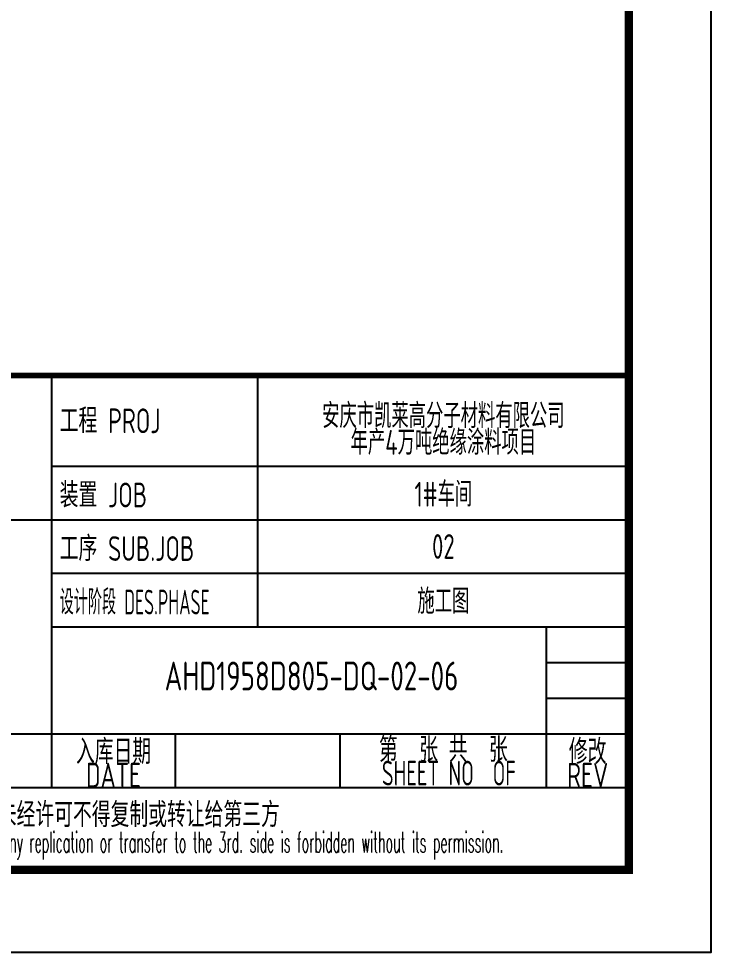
# Model space of a CAD drawing. Extents: x 1234595 to 2088511, y -80443 to 75292.
# Drawn here: x 1472521 to 1480922, y 14580 to 25910 of the extents above; entities that cross this region are included whole.
import ezdxf
from ezdxf.enums import TextEntityAlignment as Align

# ---------------------------------------------------------------- set-up
doc = ezdxf.new("R2010")
doc.units = 0
doc.header["$LTSCALE"] = 1000
doc.header["$MEASUREMENT"] = 0
doc.layers.get('0').update_dxf_attribs({"linetype": 'CONTINUOUS'})
doc.layers.add('AXIS', color=3, linetype='CONTINUOUS')
doc.layers.add('PUB_TITLE', color=4, linetype='CONTINUOUS')
doc.styles.add('ECEC_TQ', font='txt_l.shx', dxfattribs={"bigfont": 'hztxt_l.shx'})
doc.styles.add('sceie', font='sceie.shx', dxfattribs={"width": 0.7, "bigfont": 'sceic.shx'})
doc.styles.add('TSSD_Rein', font='Tssdeng.shx', dxfattribs={"width": 0.7, "bigfont": 'hztxt.shx'})

msp = doc.modelspace()

# ---------------------------------------------------------------- linework, layer by layer
for p, q in [((1472921.9, 16579.7), (1472921.9, 21579.7)), ((1475421.9, 18529.7), (1475421.9, 21579.7)), ((1479921.9, 15579.7), (1479921.9, 21579.7)), ((1472921.9, 20479.7), (1479921.9, 20479.7)), ((1461921.9, 19829.7), (1472921.9, 19829.7)), ((1472921.9, 19829.7), (1479921.9, 19829.7)), ((1472921.9, 19179.7), (1479921.9, 19179.7)), ((1472921.9, 18529.7), (1479921.9, 18529.7)), ((1478921.9, 16579.7), (1478921.9, 18529.7)), ((1478921.9, 18096.4), (1479921.9, 18096.4)), ((1478921.9, 17663), (1479921.9, 17663)), ((1467421.9, 17229.7), (1479921.9, 17229.7)), ((1474421.9, 16579.7), (1474421.9, 17229.7)), ((1476421.9, 16579.7), (1476421.9, 17229.7)), ((1461921.9, 16579.7), (1479921.9, 16579.7)), ((1461921.9, 15579.7), (1479921.9, 15579.7))]:
    msp.add_line(p, q)
at = {"const_width": 70}
msp.add_lwpolyline([(1479921.9, 21579.7), (1461921.9, 21579.7)], dxfattribs=at)
at = {"layer": 'PUB_TITLE'}
msp.add_lwpolyline([(1421521.9, 14579.7), (1480921.9, 14579.7), (1480921.9, 56579.7), (1421521.9, 56579.7)], close=True, dxfattribs=at)
at = {"layer": 'PUB_TITLE', "const_width": 100}
msp.add_lwpolyline([(1424021.9, 15579.7), (1479921.9, 15579.7), (1479921.9, 55579.7), (1424021.9, 55579.7)], close=True, dxfattribs=at)

# ---------------------------------------------------------------- texts
at = {"style": 'sceie'}
for s, width, p in [('工程 PROJ', 0.8, (1473018.7, 20879.7)), ('装置 JOB', 0.8, (1473018.7, 19979.7)), ('工序 SUB.JOB', 0.8, (1473018.7, 19329.7)), ('设计阶段 DES.PHASE', 0.6, (1473018.7, 18679.7))]:
    msp.add_text(s, height=300, dxfattribs=dict(at, width=width)).set_placement(p)
for s, height, style, width, p in [('第  张 共  张', 300, 'sceie', 0.8, (1477671.9, 17054.7)), ('入库日期', 300, 'sceie', 0.8, (1473671.9, 17029.7)), ('修改', 300, 'sceie', 0.8, (1479421.9, 17029.7)), ('SHEET NO  OF  ', 300, 'sceie', 0.7, (1477853.2, 16754.7)), ('DATE', 300, 'sceie', 0.8, (1473671.9, 16729.7)), ('REV', 300, 'sceie', 0.8, (1479421.9, 16729.7)), ('本文件专有权属安徽华东化工医药工程有限责任公司所有,未经许可不得复制或转让给第三方', 300, 'sceie', 0.8, (1471093, 16230.8)), ('The proprietary right of this document belongs to Anhui Huadong Chemical And Medical Engineering  Co.,Ltd.  and any replication or transfer to the 3rd. side is forbidden without its permission. ', 250, 'ECEC_TQ', 0.45, (1470921.9, 15879.7))]:
    msp.add_text(s, height=height, dxfattribs=dict(style=style, width=width)).set_placement(p, align=Align.MIDDLE)
at = {"style": 'sceie', "width": 0.8}
msp.add_attdef('AHD1958D805-DQ-02-06', text='200320-02-040', height=350, dxfattribs=at).set_placement((1476072.7, 17933.4), align=Align.MIDDLE)
at = {"layer": 'AXIS', "style": 'TSSD_Rein', "width": 0.7}
for s, p in [('安庆市凯莱高分子材料有限公司', (1477671.9, 21107.3)), ('年产4万吨绝缘涂料项目', (1477671.9, 20784.2)), ('1#车间', (1477671.9, 20154.7)), ('02', (1477671.9, 19504.7)), ('施工图', (1477671.9, 18854.7))]:
    msp.add_text(s, height=300, dxfattribs=at).set_placement(p, align=Align.MIDDLE)

doc.saveas('drawing.dxf')
